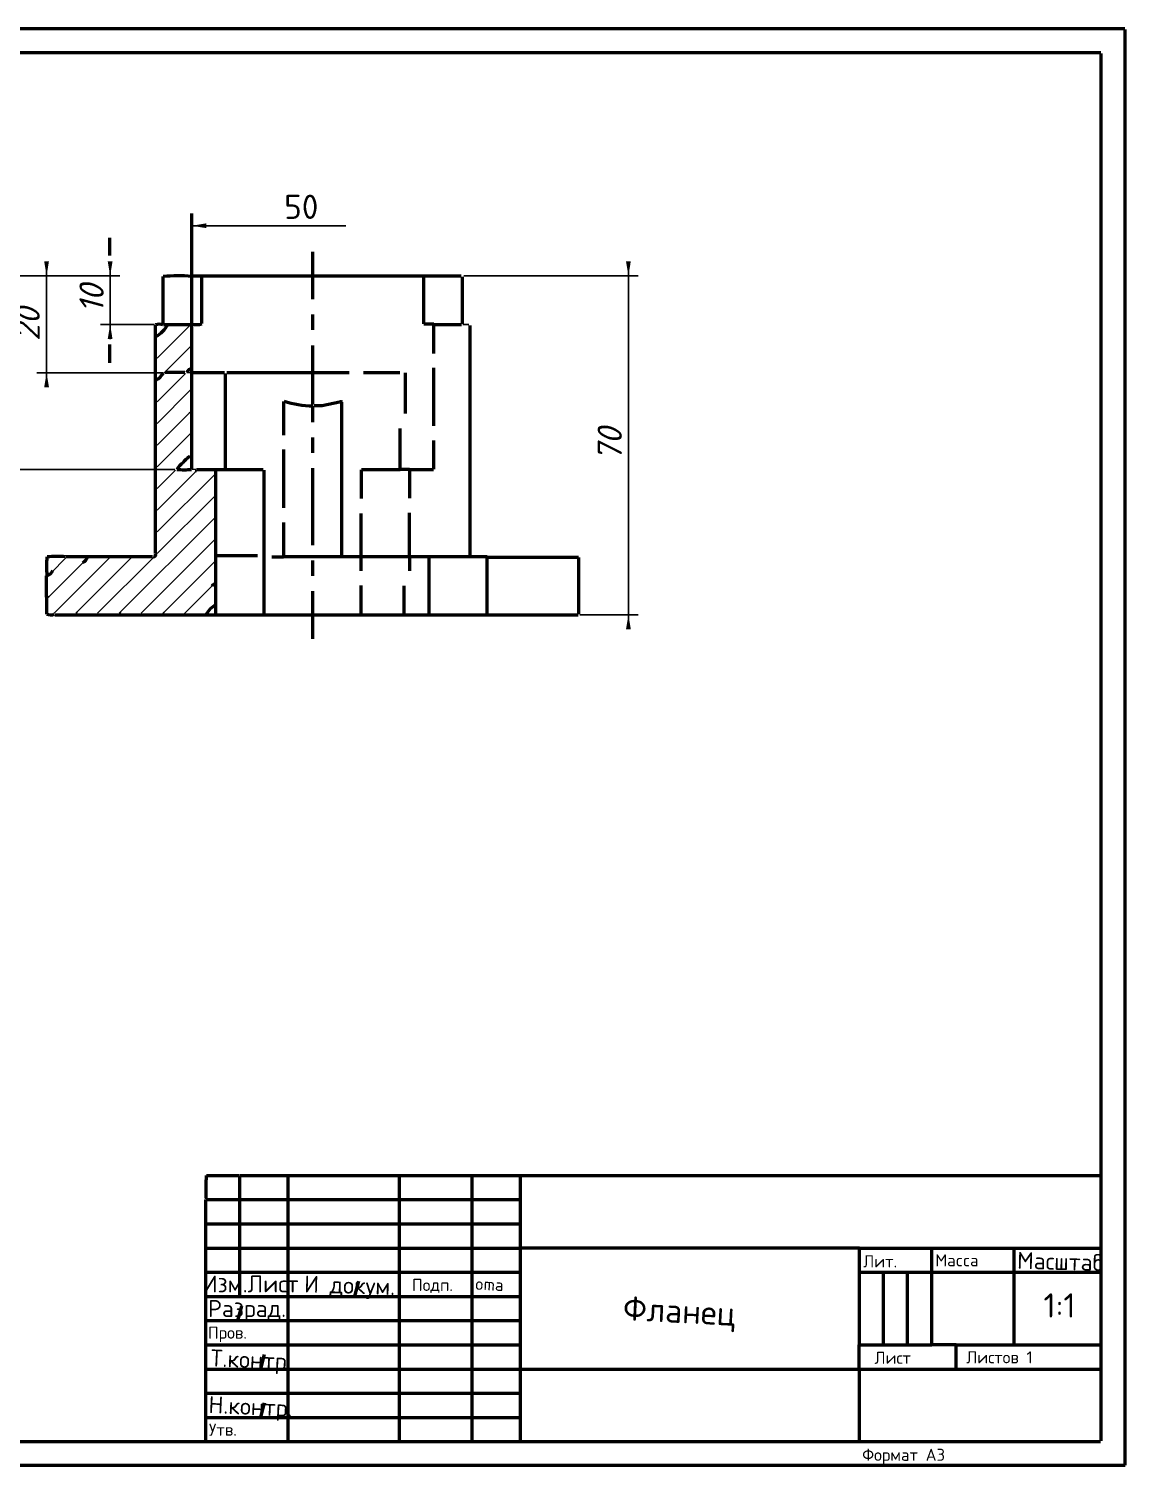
# Model space of a CAD drawing. Header units: millimetres. Extents: x 0 to 420, y 0 to 297.
# Drawn here: x 193.4 to 420, y 0.1 to 297 of the extents above; entities that cross this region are included whole.
import ezdxf

# ---------------------------------------------------------------- set-up
doc = ezdxf.new("R2010")
doc.units = ezdxf.units.MM
for name, color, linetype, lineweight in [('DIMS', 4, 'Continuous', 25), ('MAIN', 7, 'Continuous', 50), ('TEXT', 7, 'Continuous', 25), ('THIN', 3, 'Continuous', 25)]:
    doc.layers.add(name, color=color, linetype=linetype, lineweight=lineweight)
doc.styles.add('ESKD', font='isocpeur.ttf', dxfattribs={"oblique": 15})
doc.dimstyles.new('ESKD', dxfattribs={"dimtxt": 5, "dimasz": 3, "dimexe": 2, "dimexo": 0, "dimgap": 1, "dimtad": 1, "dimtxsty": 'ESKD', "dimcen": 2.5, "dimclrd": 256, "dimclre": 256, "dimclrt": 256, "dimadec": 0, "dimazin": 3, "dimtfac": 1, "dimtmove": 0, "dimatfit": 3, "dimlwd": 25, "dimlwe": 25})

msp = doc.modelspace()

# ---------------------------------------------------------------- hatches: boundary and pattern name
at = {"layer": 'THIN'}
h = msp.add_hatch(dxfattribs=at)
h.set_pattern_fill('ANSI31', scale=1.0002642693749413)
h.set_pattern_definition([(45, (-0.007945366808388723, 0.007945366808388723), (-2.245657332, 2.245657332), [])])
h.paths.add_polyline_path([(231.8056048244058, 205.57117259174314), (228.0170273146506, 205.52859805045873), (227.12309329549484, 205.57117259174314), (226.82511528910962, 205.78404529816515), (219.88648456899608, 205.78404529816515), (219.92905285562256, 188.41363245412845), (219.71621142249023, 187.6472907110092), (205.66867683575737, 187.60471616972478), (204.77474281660162, 186.7532253440367), (205.32813054274564, 187.60471616972478), (197.41042923022349, 187.60471616972478), (197.367860943597, 184.11360378440367), (198.26179496275276, 184.7096473623853), (197.367860943597, 183.77300745412845), (197.367860943597, 176.1947391055046), (229.97516849946788, 176.1521645642202), (231.8056048244058, 177.98286983944953), (231.8056048244058, 182.15517488532112), (231.3373536715147, 181.98487672018348), (231.8056048244058, 182.49577121559633)])
h.paths.add_polyline_path([(222.1851720468251, 235.5862241972477), (219.88648456899608, 233.2871989678899), (219.88648456899608, 225.96437786697248), (221.24866974104293, 225.96437786697248), (221.33380631429586, 225.79407970183487), (219.88648456899608, 224.30397075688074), (219.88648456899608, 205.95434346330276), (223.84533522525717, 205.95434346330276), (226.82511528910962, 208.9771358944954), (226.82511528910962, 217.61976777522935), (226.69741042923022, 217.790065940367), (226.82511528910962, 217.9603641055046), (226.82511528910962, 225.75150516055047), (221.75948918056048, 225.83665424311926), (221.88719404043988, 225.96437786697248), (225.88861298332742, 225.96437786697248), (226.82511528910962, 226.94359231651376), (226.82511528910962, 231.20104644495413), (226.69741042923022, 231.28619552752295), (226.82511528910962, 231.45649369266056), (226.82511528910962, 235.5436496559633)])

# ---------------------------------------------------------------- linework, layer by layer
at = {"layer": 'MAIN'}
for p, q in [((419.91486381533673, 297.00851490825687), (0.10642032797645129, 297.00851490825687)), ((419.9872295140121, 0.07237617066510893), (419.9872295140121, 296.850989655023)), ((414.9343740751076, 292.0145212155963), (20.156083533973714, 292.0145212155963)), ((415.0195104647037, 5.130232224770623), (415.0195104647037, 291.8697677752294)), ((227.0805250088684, 205.9969180045872), (227.0805250088684, 258.7893491972477)), ((210.15963107484924, 250.10402047457535), (210.15963107484924, 253.80825016762645)), ((252.08939340191554, 245.95313179372388), (252.08939340191554, 250.8705762451641)), ((221.16353316778998, 235.90299279722913), (221.16353316778998, 245.7615395642202)), ((227.1230932954948, 245.910648979255), (282.75984391628236, 245.910648979255)), ((229.14934373891455, 236.05451454309505), (229.14934373891455, 245.8681040462518)), ((252.08939340191557, 241.1208187057302), (252.08939340191557, 245.8681702964606)), ((275.0166725789287, 236.01196776757982), (275.0166725789287, 245.8680762804825)), ((283.01525363604117, 236.01196961009174), (283.01525363604117, 245.71896502293578)), ((252.08939340191557, 234.73459150441977), (252.08939340191557, 237.9279658350298)), ((219.5885065626108, 188.54135607798165), (219.5885065626108, 235.7565223623853)), ((221.20610145441645, 235.86041825594484), (227.03795672224192, 235.86041825594484)), ((277.0576958640848, 235.92428006787136), (275.0189270518428, 235.92428006787136)), ((277.09826179496275, 229.8812356651376), (277.09826179496275, 235.84167144495413)), ((277.14083008158923, 235.86041825594506), (282.80241220290884, 235.86041825594506)), ((284.5902802412203, 187.94062324971875), (284.5902802412203, 235.67137327981652)), ((210.1596310748492, 227.92268721355495), (210.1596310748492, 231.71206049286704)), ((252.08939340191557, 226.13459158496156), (252.08939340191557, 231.49915268109348)), ((225.6333141480517, 225.93666862830153), (221.5465368629451, 225.93666862830153)), ((227.1230932954948, 225.91538135765933), (233.84888258247605, 225.91538135765933)), ((234.06172401560838, 205.92906488382656), (234.06172401560838, 225.75150516055047)), ((234.31713373536718, 225.91538135765933), (251.94040439872293, 225.91538135765933)), ((252.02548116795796, 225.93666862830153), (259.6027557955042, 225.93666862830153)), ((270.09160871482663, 225.88983663288872), (262.58238915675895, 225.88983663288872)), ((271.2325997636751, 217.44155371884307), (271.2325997636751, 225.85597554467694)), ((277.09826179496275, 214.93757167431193), (277.09826179496275, 226.90101777522932)), ((252.08229868747785, 219.40789850917434), (252.08229868747785, 225.66635607798167)), ((246.10854913089747, 213.0217173165138), (246.10854913089747, 219.96136754587155)), ((253.98368215679315, 219.15245126146786), (257.6019865200426, 219.87621846330276)), ((258.0702376729337, 187.94062324971875), (258.0702376729337, 219.79106938073392)), ((252.08229868747785, 215.7039134174312), (252.08229868747785, 218.98215309633028)), ((252.2806846033363, 219.13116399082568), (253.98394824519156, 219.13116399082568)), ((270.11706278822277, 205.95434346330276), (270.11706278822277, 214.3841026376147)), ((252.08939340191557, 209.3601629819655), (252.08939340191557, 212.51096660519053)), ((277.0940049663002, 205.93721404692872), (277.0940049663002, 211.915144988274)), ((246.0872649875842, 197.99286651093917), (246.0872649875842, 209.9989626175012)), ((228.0170273146506, 205.88649034254215), (241.8517204682512, 205.88649034254215)), ((232.0610145441646, 175.89297451212929), (232.0610145441646, 205.84391580125774)), ((242.06030507272075, 175.89297390410024), (242.06030507272075, 205.74147136490976)), ((252.08939340191554, 190.28688374386175), (252.08939340191554, 206.1672446965052)), ((262.11848173111036, 199.90875553449013), (262.11848173111036, 205.83540395942822)), ((262.1224642200703, 205.88223288841368), (270.1173371279255, 205.88223288841368)), ((272.0328775915165, 205.90777761318438), (270.15938916974625, 205.90777761318438)), ((272.09648811635327, 199.95125603808165), (272.09648811635327, 205.84399290537792)), ((272.117639887687, 205.91203506731281), (277.0473122229906, 205.91203506731281)), ((262.0716566158212, 187.94062324971875), (262.0716566158212, 196.80081708715596)), ((272.07520397304006, 187.94062324971875), (272.07520397304006, 196.9285407110092)), ((246.08726498758426, 187.94055836917397), (246.08726498758426, 194.92760215118702)), ((201.07130188009933, 187.89804870843435), (218.94998226321388, 187.89804870843435)), ((240.617994350586, 188.02162385989314), (232.10423057396673, 188.02162385989314)), ((243.6393984288756, 187.87676143779214), (246.02360263533154, 187.87676143779214)), ((246.10854913089744, 187.89804870843435), (288.0808797445902, 187.89804870843435)), ((252.08939340191554, 183.94316183517648), (252.08939340191554, 187.09396545840153)), ((262.0929407591344, 184.9223658666376), (262.0929407591344, 187.85562836931967)), ((272.09648811635327, 184.9223658666376), (272.09648811635327, 187.85562836931967)), ((276.1191912025541, 175.89297451212926), (276.1191912025541, 187.85547416714994)), ((288.12344803121675, 175.89297451212926), (288.12344803121675, 187.85547416714994)), ((306.98048579762235, 187.71552024349472), (288.1651977211002, 187.71552024349472)), ((307.0663355799929, 176.02444094036701), (307.0663355799929, 187.6898652522936)), ((197.0698829372118, 179.51555332568807), (197.0698829372118, 183.90073107798162)), ((262.0716566158212, 175.89297451212929), (262.0716566158212, 181.9423021788991)), ((270.925277716835, 175.90132269893166), (270.925277716835, 181.86565438199003)), ((197.09116708052505, 176.02430793920783), (197.09116708052505, 179.43053724427838)), ((252.08229868747785, 175.89297451212926), (252.08229868747785, 180.75021502293578)), ((198.7300461156438, 175.85039997084488), (306.8960624334871, 175.85039997084488)), ((252.08939340191554, 170.915404259423), (252.08939340191554, 175.85423450204482)), ((230.10280724073544, 59.94495412844037), (236.9564336248198, 59.94495412844037)), ((236.99893579283435, 35.01756020642202), (236.99893579283435, 59.92366685779817)), ((237.04150407946082, 59.96624139908257), (414.9769421780773, 59.96624139908257)), ((247.0024831500532, 5.002508600917434), (247.0024831500532, 59.92366685779817)), ((269.9893579283434, 35.01756020642202), (269.9893579283434, 59.92366685779817)), ((285.0159631074849, 5.002508600917434), (285.0159631074849, 59.92366685779817)), ((295.0195104647037, 5.002508600917434), (295.0195104647037, 59.92366685779817)), ((229.9804895352962, 45.02257740825688), (229.9804895352962, 54.942445527522935)), ((230.0177367860944, 54.985020068807344), (294.97694217807737, 54.985020068807344)), ((230.0177367860944, 49.96122419724771), (294.97694217807737, 49.96122419724771)), ((229.99645264278112, 39.956116052558485), (229.99645264278112, 44.93751926854243)), ((230.0177367860944, 44.9678387123198), (294.97694217807737, 44.9678387123198)), ((365.0443484404173, 44.958715596330265), (295.06207227614885, 44.958715596330265)), ((365.0301525363604, 24.96996846330275), (365.0301525363604, 44.937428325688074)), ((365.04434196523596, 44.9678387123198), (397.0556935083363, 44.9678387123198)), ((380.02837885775097, 25.012543004587158), (380.02837885775097, 44.937428325688074)), ((397.03440936502295, 39.99868980988175), (397.03440936502295, 44.93752005250356)), ((397.0556682228631, 44.958715596330265), (414.9769674635504, 44.958715596330265)), ((229.9804895352962, 34.97498566513762), (229.9804895352962, 39.95620699541284)), ((230.0177367860944, 39.95620699541284), (294.97694217807737, 39.95620699541284)), ((365.0443419652359, 39.95620699541284), (414.9769421780773, 39.95620699541284)), ((370.0248315005321, 25.01254300458715), (370.0248315005321, 39.91363245412844)), ((375.0053210358283, 25.01254300458715), (375.0053210358283, 39.91363245412844)), ((397.0131252217098, 25.01254300458715), (397.0131252217098, 39.91363245412844)), ((260.73793765290606, 35.00966471302958), (261.5749392537983, 38.13339721357593)), ((229.9964526427811, 29.993672608046896), (229.9964526427811, 34.9325028506687)), ((230.06030507272084, 34.974985665137616), (294.9769421780773, 34.974985665137616)), ((236.5919716361318, 30.00003328700461), (237.38726261341196, 32.9680996210152)), ((270.0106420716566, 29.993672608046904), (270.0106420716566, 34.932502850668705)), ((229.9804895352962, 5.00250860091743), (229.9804895352962, 29.90861525229358)), ((230.0177367860944, 29.95118979357798), (294.97694217807737, 29.95118979357798)), ((269.9893579283434, 5.00250860091743), (269.9893579283434, 29.90861525229358)), ((230.0177367860944, 24.969968463302752), (294.97694217807737, 24.969968463302752)), ((365.02305782192263, 19.988655406212036), (365.02305782192263, 24.927485648833834)), ((365.0869102518624, 24.969968463302752), (379.9858105711245, 24.969968463302752)), ((385.05152766262034, 24.94868119266055), (380.07085616143087, 24.94868119266055)), ((385.03015253636033, 19.988655406212036), (385.03015253636033, 24.927485648833834)), ((385.0513986612263, 24.94868119266055), (396.9705949535308, 24.94868119266055)), ((397.0556935083363, 24.969968463302752), (414.97694217807737, 24.969968463302752)), ((241.3170514516692, 19.995016085169738), (242.11234242894935, 22.96308241918034)), ((230.0177367860944, 19.94617259174312), (414.97694217807737, 19.94617259174312)), ((365.0301525363604, 5.00250860091743), (365.0301525363604, 19.903598050458715)), ((230.0177367860944, 14.96495126146789), (294.97694217807737, 14.96495126146789)), ((241.31705145166922, 9.989998883334877), (242.11234242894938, 12.958065217345478)), ((230.0177367860944, 9.941155389908257), (294.97694217807737, 9.941155389908257)), ((20.156087388109086, 4.955303682491488), (414.89180497077183, 4.955303682491488)), ((0.029797412174843885, 0.05960435779821822), (419.9744594164878, 0.05960435779821822))]:
    msp.add_line(p, q, dxfattribs=at)
for centre, radius, start, end in [((224.18355315876505, 210.77967264417543), 35.14882739921478, 85.35208555137446, 94.93416873483282), ((220.4405488930661, 233.06852215841465), 2.844726719619517, 76.41498168500361, 107.58757430199881), ((216.13783201151466, 239.33401516177292), 6.921010667292799, 300.54762831011584, 329.4611257493948), ((228.04627741238215, 239.61757438068756), 3.772874168911717, 256.11043085183627, 286.9516245341964), ((218.24236825447596, 227.4564015387196), 3.3720597780109736, 294.6608493254426, 331.3423966637041), ((227.2053551654595, 225.52884670637752), 1.2336112969619342, 97.9292205855304, 161.71215759738854), ((252.05408094267324, 237.84378584345058), 18.768622837655176, 251.69131737401182, 270.0427100622543), ((257.84031057802224, 219.6452182469418), 0.28389056089537773, 32.38844485724283, 135.89403250658611), ((237.91042541576664, 194.73656156444204), 17.87734408187913, 129.40170004348175, 141.27683135152404), ((225.46412615464084, 220.60673954938412), 14.761968436163613, 264.20607679668825, 276.13070015493076), ((217.8416216812996, 185.81496146224228), 20.79919595922553, 174.49165675276964, 185.03227136418525), ((199.157352734184, 167.14012956480636), 20.7900696017375, 84.96626293191775, 95.50996062492855), ((203.62025538931118, 188.40985933851232), 1.975417163781197, 297.26769750243824, 343.68631674273826), ((219.2637118608591, 188.22754846283834), 0.35541645702717256, 234.86313255800823, 35.14590672122709), ((196.38955664457927, 186.02496501864755), 2.233444317961423, 289.15049978602093, 332.57495360958666), ((232.11184072164332, 181.34896756895037), 0.9941280296734586, 95.46323766487691, 155.8785374153234), ((197.9289640498, 178.40512477514366), 2.5442465028757915, 251.0693610174268, 285.9297179604314), ((233.9438623389376, 174.0144671598245), 4.337940985112087, 116.62560531869961, 153.38329738493871), ((256.40626718766276, 57.38423802038125), 26.46673144276771, 174.48553986620823, 185.09511957198984)]:
    msp.add_arc(centre, radius, start, end, dxfattribs=at)
at = {"layer": 'THIN'}
for p, q in [((284.33628830732385, 235.90299279722913), (283.05640413680527, 235.90299279722913)), ((227.03840007980668, 225.93666862830156), (226.01587448564206, 225.93666862830156)), ((226.52713728272437, 217.57719323394497), (227.03795672224192, 217.74749139908258)), ((226.52713728272442, 208.59396502293578), (227.03795672224192, 208.7642631880734)), ((227.93189074139764, 205.88649034254215), (227.1230932954948, 205.95434346330276)), ((227.8041858815183, 205.35829988532112), (227.9744590280241, 205.84391580125774)), ((197.1124512238382, 179.47297878440364), (197.6232706633558, 179.6432769495413)), ((203.15714792479602, 175.8929745121293), (203.3274210713019, 176.4076118119267)), ((212.1390564029798, 175.89297451212929), (212.3093295494857, 176.40761181192664)), ((221.12096488116356, 175.8929745121293), (221.2912380276694, 176.40761181192664))]:
    msp.add_line(p, q, dxfattribs=at)

# ---------------------------------------------------------------- texts
at = {"layer": 'TEXT', "style": 'ESKD'}
for s, height, p in [('50', 5, (246.16562555427456, 257.695760346144)), ('Лит.', 2.5, (365.8307328618304, 40.96471572991584)), ('Macca', 2.5, (380.73566091699183, 41.17686084405908)), ('Изм.Лист', 3.5, (229.34435554496275, 35.79748164166242)), ('Подп.', 2.5, (272.56860533433843, 36.08532613327422)), ('Разрад.', 3.5, (230.4089992018446, 30.705946930881513)), ('1:1', 5, (403.0929906438453, 30.592392667536384)), ('Пров.', 2.5, (230.4089992018446, 26.22049517122981)), ('Лист', 2.5, (368.1729447499113, 21.02289829754727)), ('Листов 1', 2.5, (387.1234397170983, 21.128970854618462)), ('Утв.', 2.5, (230.62192377616176, 6.1726051817709795)), ('Формат A3', 2.5, (365.6178082875133, 0.9749979139110381))]:
    msp.add_text(s, height=height, dxfattribs=at).set_placement(p)
for s, height, rotation, p in [('Масштаб', 3.5, -1.5424767786336055, (397.59317261061835, 40.67826941514037)), ('И докум.', 3.5, -1.703619656811625, (250.24749650650338, 35.798890212673875)), ('loma', 2.5, -2.9250519403166857, (284.5467608733992, 36.4046457979156)), ('Фланец', 5, -2.8806664250452747, (316.0795016297573, 30.06590720674434)), ('Т.контр.', 3.5, -2.7600601126684663, (230.87111409625226, 20.52430715432452)), ('Н.контр.', 3.5, -2.6739322782608226, (230.44795728230028, 10.871514882400692))]:
    msp.add_text(s, height=height, rotation=rotation, dxfattribs=at).set_placement(p)

# ---------------------------------------------------------------- dimensions: what is measured, and where the dimension line sits
at = {"layer": 'DIMS'}
for base, p1, p2, angle, location, text in [((183.57960148072817, 245.92133330194028), (197.06995522258907, 245.92133330194028), (223.5899255054984, 205.87580601985687), 90, (179.73231656283258, 225.913093006939), '40'), ((197.05496414946802, 245.9186976608667), (181.0215665936578, 245.9186976608667), (221.16353316778998, 225.90733267604762), 90, (193.1467310271816, 235.88399652603567), '20'), ((210.19239240289525, 245.90001153763774), (197.069792998202, 245.90001153763774), (219.37566512947853, 235.87105569756199), 90, (206.34822091721355, 241.1876763510048), '10'), ((317.30274497630603, 245.9160920792787), (283.27066331108955, 245.9157964820341), (307.2791772572647, 175.86860956355898), 90.00049766202133, (313.450627646661, 211.0628050882882), '70')]:
    msp.add_linear_dim(base=base, p1=p1, p2=p2, angle=angle, location=location, text=text, dimstyle='ESKD', override={"dimlfac": 1, "dimtix": 0, "dimtofl": 1, "dimtmove": 2}, dxfattribs=at).render()

# ---------------------------------------------------------------- leaders
msp.add_leader([(227.06428695237133, 256.2856981907939), (258.9216034054629, 256.2774512614679)], dimstyle='ESKD', dxfattribs=at)

doc.saveas('drawing.dxf')
